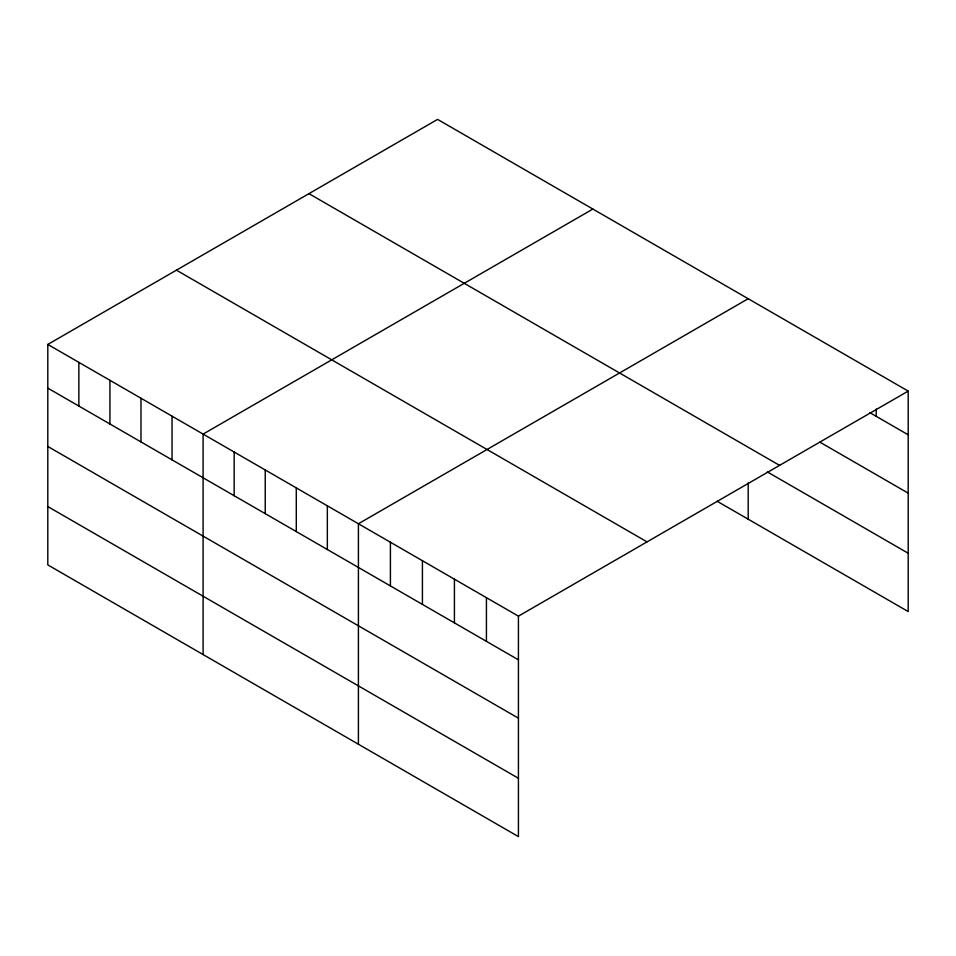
<?xml version="1.0" encoding="UTF-8"?>
<svg xmlns="http://www.w3.org/2000/svg" width="956" height="956" viewBox="0 0 956 956"><rect width="100%" height="100%" fill="white"/><g stroke="black" fill="none" stroke-linecap="round" stroke-linejoin="round"><path stroke-width="1.43" d="M47.8 344.435L518.427 616.142L518.427 836.608L47.8 564.9L47.8 344.435L437.573 119.392L908.2 391.1L908.2 611.565L717.131 501.255M592.887 209.053L203.102 434.096L203.102 654.561M748.19 298.726L358.416 523.757L358.416 744.222M518.427 616.142L908.2 391.1M869.793 412.622L908.2 434.801M819.878 442.138L908.2 493.129M308.955 193.65L779.57 465.369M767.393 471.941L908.2 553.237M176.43 270.166L647.045 541.885M47.8 388.124L518.427 659.831M47.8 446.452L518.427 718.171M47.8 506.56L518.427 778.268M876.198 409.037L876.198 416.326M748.19 482.732L748.19 519.192M486.425 597.667L486.425 641.357M454.423 579.193L454.423 622.882M422.421 560.706L422.421 604.407M390.418 542.231L390.418 585.932M327.346 505.832L327.346 549.521M296.288 487.895L296.288 531.584M265.23 469.958L265.23 513.647M234.172 452.033L234.172 495.722M172.044 416.159L172.044 459.848M140.986 398.234L140.986 441.923M109.928 380.297L109.928 423.986M78.858 362.36L78.858 406.049"/></g></svg>
